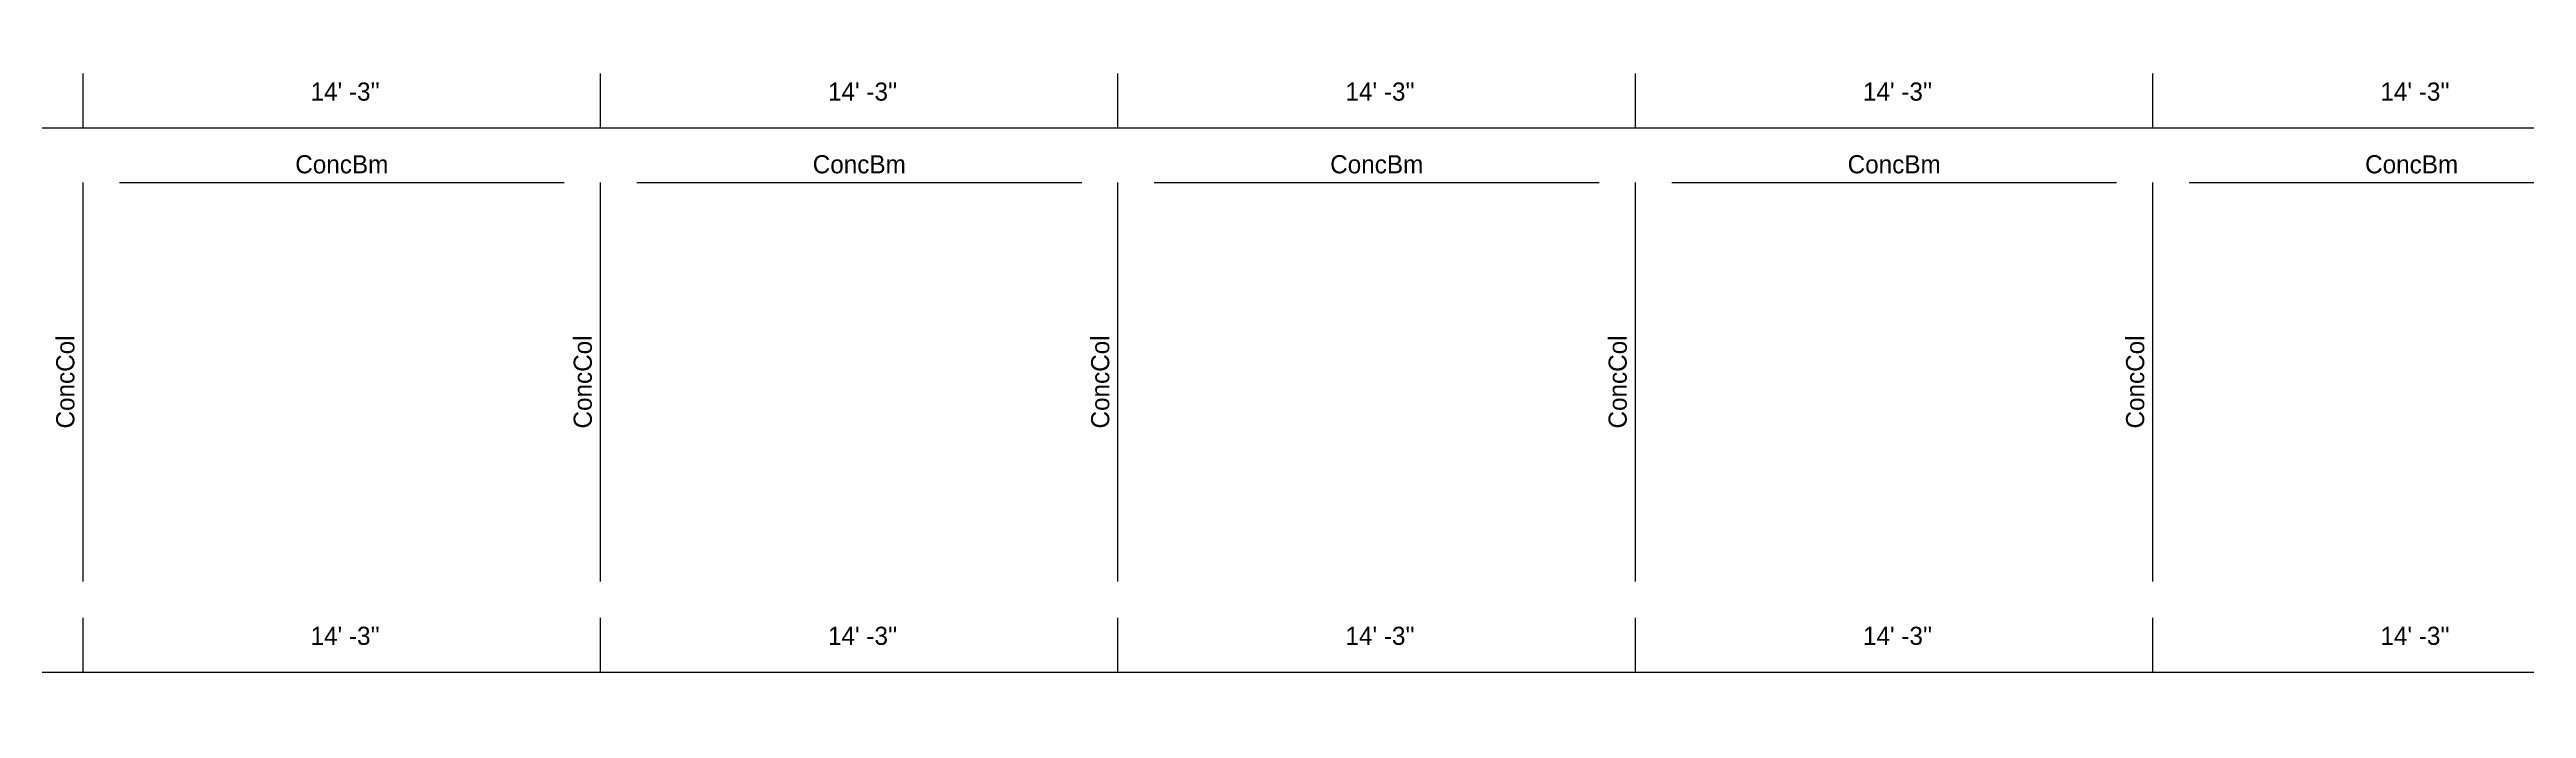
# Model space of a CAD drawing. Extents: x -38 to 2998, y -195 to 11529.
# Drawn here: x 905 to 1723, y 2706 to 2924 of the extents above; entities that cross this region are included whole.
import ezdxf
from ezdxf.enums import TextEntityAlignment as Align

# ---------------------------------------------------------------- set-up
doc = ezdxf.new("R2010")
doc.units = 0
doc.header["$MEASUREMENT"] = 0
doc.layers.get('0').update_dxf_attribs({"linetype": 'CONTINUOUS'})
for name, color, linetype in [('CENTERLINES', 7, 'CONTINUOUS'), ('DIMENSIONS', 4, 'CONTINUOUS'), ('TEXT', 5, 'CONTINUOUS')]:
    doc.layers.add(name, color=color, linetype=linetype)
doc.dimstyles.get("Standard").update_dxf_attribs({"dimtxt": 0.18, "dimasz": 0.18, "dimexe": 0.18, "dimexo": 0.0625, "dimgap": 0.09, "dimtad": 0, "dimtih": 1, "dimtoh": 1, "dimdec": 4, "dimzin": 0, "dimtxsty": 'STANDARD', "dimcen": 0.09, "dimazin": 3, "dimtfac": 1, "dimtdec": 4, "dimtofl": 0, "dimtmove": 0, "dimatfit": 3, "dimtolj": 1, "dimtzin": 0})

# ---------------------------------------------------------------- blocks, each defined once
blk = doc.blocks.new('*D7748')
at = {"color": 1, "linetype": 'BYBLOCK'}
for points in [[(749.73, 2902.77), (748.67, 2901.71), (741.25, 2894.29), (740.19, 2893.23)], [(920.73, 2902.77), (919.67, 2901.71), (912.25, 2894.29), (911.19, 2893.23)]]:
    blk.add_solid(points, dxfattribs=at)
at = {"layer": 'DIMENSIONS', "color": 9, "linetype": 'BYBLOCK'}
for p, q in [((744.96, 2898), (744.96, 2916)), ((915.96, 2898), (915.96, 2916))]:
    blk.add_line(p, q, dxfattribs=at)
at = {"layer": 'DIMENSIONS', "color": 0, "linetype": 'BYBLOCK'}
blk.add_line((744.96, 2898), (915.96, 2898), dxfattribs=at)
at = {"layer": 'DIMENSIONS', "color": 0, "linetype": 'BYBLOCK', "insert": (830.46, 2910), "char_height": 6, "attachment_point": 5}
blk.add_mtext("\\A1; 14' -3''", dxfattribs=at)
blk = doc.blocks.new('*D7749')
at = {"color": 1, "linetype": 'BYBLOCK'}
for points in [[(920.73, 2902.77), (919.67, 2901.71), (912.25, 2894.29), (911.19, 2893.23)], [(1091.73, 2902.77), (1090.67, 2901.71), (1083.25, 2894.29), (1082.19, 2893.23)]]:
    blk.add_solid(points, dxfattribs=at)
at = {"layer": 'DIMENSIONS', "color": 9, "linetype": 'BYBLOCK'}
for p, q in [((915.96, 2898), (915.96, 2916)), ((1086.96, 2898), (1086.96, 2916))]:
    blk.add_line(p, q, dxfattribs=at)
at = {"layer": 'DIMENSIONS', "color": 0, "linetype": 'BYBLOCK'}
blk.add_line((915.96, 2898), (1086.96, 2898), dxfattribs=at)
at = {"layer": 'DIMENSIONS', "color": 0, "linetype": 'BYBLOCK', "insert": (1001.46, 2910), "char_height": 6, "attachment_point": 5}
blk.add_mtext("\\A1; 14' -3''", dxfattribs=at)
blk = doc.blocks.new('*D7750')
at = {"color": 1, "linetype": 'BYBLOCK'}
for points in [[(1091.73, 2902.77), (1090.67, 2901.71), (1083.25, 2894.29), (1082.19, 2893.23)], [(1262.73, 2902.77), (1261.67, 2901.71), (1254.25, 2894.29), (1253.19, 2893.23)]]:
    blk.add_solid(points, dxfattribs=at)
at = {"layer": 'DIMENSIONS', "color": 9, "linetype": 'BYBLOCK'}
for p, q in [((1086.96, 2898), (1086.96, 2916)), ((1257.96, 2898), (1257.96, 2916))]:
    blk.add_line(p, q, dxfattribs=at)
at = {"layer": 'DIMENSIONS', "color": 0, "linetype": 'BYBLOCK'}
blk.add_line((1086.96, 2898), (1257.96, 2898), dxfattribs=at)
at = {"layer": 'DIMENSIONS', "color": 0, "linetype": 'BYBLOCK', "insert": (1172.46, 2910), "char_height": 6, "attachment_point": 5}
blk.add_mtext("\\A1; 14' -3''", dxfattribs=at)
blk = doc.blocks.new('*D7751')
at = {"color": 1, "linetype": 'BYBLOCK'}
for points in [[(1262.73, 2902.77), (1261.67, 2901.71), (1254.25, 2894.29), (1253.19, 2893.23)], [(1433.73, 2902.77), (1432.67, 2901.71), (1425.25, 2894.29), (1424.19, 2893.23)]]:
    blk.add_solid(points, dxfattribs=at)
at = {"layer": 'DIMENSIONS', "color": 9, "linetype": 'BYBLOCK'}
for p, q in [((1257.96, 2898), (1257.96, 2916)), ((1428.96, 2898), (1428.96, 2916))]:
    blk.add_line(p, q, dxfattribs=at)
at = {"layer": 'DIMENSIONS', "color": 0, "linetype": 'BYBLOCK'}
blk.add_line((1257.96, 2898), (1428.96, 2898), dxfattribs=at)
at = {"layer": 'DIMENSIONS', "color": 0, "linetype": 'BYBLOCK', "insert": (1343.46, 2910), "char_height": 6, "attachment_point": 5}
blk.add_mtext("\\A1; 14' -3''", dxfattribs=at)
blk = doc.blocks.new('*D7752')
at = {"color": 1, "linetype": 'BYBLOCK'}
for points in [[(1433.73, 2902.77), (1432.67, 2901.71), (1425.25, 2894.29), (1424.19, 2893.23)], [(1604.73, 2902.77), (1603.67, 2901.71), (1596.25, 2894.29), (1595.19, 2893.23)]]:
    blk.add_solid(points, dxfattribs=at)
at = {"layer": 'DIMENSIONS', "color": 9, "linetype": 'BYBLOCK'}
for p, q in [((1428.96, 2898), (1428.96, 2916)), ((1599.96, 2898), (1599.96, 2916))]:
    blk.add_line(p, q, dxfattribs=at)
at = {"layer": 'DIMENSIONS', "color": 0, "linetype": 'BYBLOCK'}
blk.add_line((1428.96, 2898), (1599.96, 2898), dxfattribs=at)
at = {"layer": 'DIMENSIONS', "color": 0, "linetype": 'BYBLOCK', "insert": (1514.46, 2910), "char_height": 6, "attachment_point": 5}
blk.add_mtext("\\A1; 14' -3''", dxfattribs=at)
blk = doc.blocks.new('*D7753')
at = {"color": 1, "linetype": 'BYBLOCK'}
for points in [[(1604.73, 2902.77), (1603.67, 2901.71), (1596.25, 2894.29), (1595.19, 2893.23)], [(1775.73, 2902.77), (1774.67, 2901.71), (1767.25, 2894.29), (1766.19, 2893.23)]]:
    blk.add_solid(points, dxfattribs=at)
at = {"layer": 'DIMENSIONS', "color": 9, "linetype": 'BYBLOCK'}
for p, q in [((1599.96, 2898), (1599.96, 2916)), ((1770.96, 2898), (1770.96, 2916))]:
    blk.add_line(p, q, dxfattribs=at)
at = {"layer": 'DIMENSIONS', "color": 0, "linetype": 'BYBLOCK'}
blk.add_line((1599.96, 2898), (1770.96, 2898), dxfattribs=at)
at = {"layer": 'DIMENSIONS', "color": 0, "linetype": 'BYBLOCK', "insert": (1685.46, 2910), "char_height": 6, "attachment_point": 5}
blk.add_mtext("\\A1; 14' -3''", dxfattribs=at)
blk = doc.blocks.new('*D8218')
at = {"color": 1, "linetype": 'BYBLOCK'}
for points in [[(749.73, 2722.77), (748.67, 2721.71), (741.25, 2714.29), (740.19, 2713.23)], [(920.73, 2722.77), (919.67, 2721.71), (912.25, 2714.29), (911.19, 2713.23)]]:
    blk.add_solid(points, dxfattribs=at)
at = {"layer": 'DIMENSIONS', "color": 9, "linetype": 'BYBLOCK'}
for p, q in [((744.96, 2718), (744.96, 2736)), ((915.96, 2718), (915.96, 2736))]:
    blk.add_line(p, q, dxfattribs=at)
at = {"layer": 'DIMENSIONS', "color": 0, "linetype": 'BYBLOCK'}
blk.add_line((744.96, 2718), (915.96, 2718), dxfattribs=at)
at = {"layer": 'DIMENSIONS', "color": 0, "linetype": 'BYBLOCK', "insert": (830.46, 2730), "char_height": 6, "attachment_point": 5}
blk.add_mtext("\\A1; 14' -3''", dxfattribs=at)
blk = doc.blocks.new('*D8219')
at = {"color": 1, "linetype": 'BYBLOCK'}
for points in [[(920.73, 2722.77), (919.67, 2721.71), (912.25, 2714.29), (911.19, 2713.23)], [(1091.73, 2722.77), (1090.67, 2721.71), (1083.25, 2714.29), (1082.19, 2713.23)]]:
    blk.add_solid(points, dxfattribs=at)
at = {"layer": 'DIMENSIONS', "color": 9, "linetype": 'BYBLOCK'}
for p, q in [((915.96, 2718), (915.96, 2736)), ((1086.96, 2718), (1086.96, 2736))]:
    blk.add_line(p, q, dxfattribs=at)
at = {"layer": 'DIMENSIONS', "color": 0, "linetype": 'BYBLOCK'}
blk.add_line((915.96, 2718), (1086.96, 2718), dxfattribs=at)
at = {"layer": 'DIMENSIONS', "color": 0, "linetype": 'BYBLOCK', "insert": (1001.46, 2730), "char_height": 6, "attachment_point": 5}
blk.add_mtext("\\A1; 14' -3''", dxfattribs=at)
blk = doc.blocks.new('*D8220')
at = {"color": 1, "linetype": 'BYBLOCK'}
for points in [[(1091.73, 2722.77), (1090.67, 2721.71), (1083.25, 2714.29), (1082.19, 2713.23)], [(1262.73, 2722.77), (1261.67, 2721.71), (1254.25, 2714.29), (1253.19, 2713.23)]]:
    blk.add_solid(points, dxfattribs=at)
at = {"layer": 'DIMENSIONS', "color": 9, "linetype": 'BYBLOCK'}
for p, q in [((1086.96, 2718), (1086.96, 2736)), ((1257.96, 2718), (1257.96, 2736))]:
    blk.add_line(p, q, dxfattribs=at)
at = {"layer": 'DIMENSIONS', "color": 0, "linetype": 'BYBLOCK'}
blk.add_line((1086.96, 2718), (1257.96, 2718), dxfattribs=at)
at = {"layer": 'DIMENSIONS', "color": 0, "linetype": 'BYBLOCK', "insert": (1172.46, 2730), "char_height": 6, "attachment_point": 5}
blk.add_mtext("\\A1; 14' -3''", dxfattribs=at)
blk = doc.blocks.new('*D8221')
at = {"color": 1, "linetype": 'BYBLOCK'}
for points in [[(1262.73, 2722.77), (1261.67, 2721.71), (1254.25, 2714.29), (1253.19, 2713.23)], [(1433.73, 2722.77), (1432.67, 2721.71), (1425.25, 2714.29), (1424.19, 2713.23)]]:
    blk.add_solid(points, dxfattribs=at)
at = {"layer": 'DIMENSIONS', "color": 9, "linetype": 'BYBLOCK'}
for p, q in [((1257.96, 2718), (1257.96, 2736)), ((1428.96, 2718), (1428.96, 2736))]:
    blk.add_line(p, q, dxfattribs=at)
at = {"layer": 'DIMENSIONS', "color": 0, "linetype": 'BYBLOCK'}
blk.add_line((1257.96, 2718), (1428.96, 2718), dxfattribs=at)
at = {"layer": 'DIMENSIONS', "color": 0, "linetype": 'BYBLOCK', "insert": (1343.46, 2730), "char_height": 6, "attachment_point": 5}
blk.add_mtext("\\A1; 14' -3''", dxfattribs=at)
blk = doc.blocks.new('*D8222')
at = {"color": 1, "linetype": 'BYBLOCK'}
for points in [[(1433.73, 2722.77), (1432.67, 2721.71), (1425.25, 2714.29), (1424.19, 2713.23)], [(1604.73, 2722.77), (1603.67, 2721.71), (1596.25, 2714.29), (1595.19, 2713.23)]]:
    blk.add_solid(points, dxfattribs=at)
at = {"layer": 'DIMENSIONS', "color": 9, "linetype": 'BYBLOCK'}
for p, q in [((1428.96, 2718), (1428.96, 2736)), ((1599.96, 2718), (1599.96, 2736))]:
    blk.add_line(p, q, dxfattribs=at)
at = {"layer": 'DIMENSIONS', "color": 0, "linetype": 'BYBLOCK'}
blk.add_line((1428.96, 2718), (1599.96, 2718), dxfattribs=at)
at = {"layer": 'DIMENSIONS', "color": 0, "linetype": 'BYBLOCK', "insert": (1514.46, 2730), "char_height": 6, "attachment_point": 5}
blk.add_mtext("\\A1; 14' -3''", dxfattribs=at)
blk = doc.blocks.new('*D8223')
at = {"color": 1, "linetype": 'BYBLOCK'}
for points in [[(1604.73, 2722.77), (1603.67, 2721.71), (1596.25, 2714.29), (1595.19, 2713.23)], [(1775.73, 2722.77), (1774.67, 2721.71), (1767.25, 2714.29), (1766.19, 2713.23)]]:
    blk.add_solid(points, dxfattribs=at)
at = {"layer": 'DIMENSIONS', "color": 9, "linetype": 'BYBLOCK'}
for p, q in [((1599.96, 2718), (1599.96, 2736)), ((1770.96, 2718), (1770.96, 2736))]:
    blk.add_line(p, q, dxfattribs=at)
at = {"layer": 'DIMENSIONS', "color": 0, "linetype": 'BYBLOCK'}
blk.add_line((1599.96, 2718), (1770.96, 2718), dxfattribs=at)
at = {"layer": 'DIMENSIONS', "color": 0, "linetype": 'BYBLOCK', "insert": (1685.46, 2730), "char_height": 6, "attachment_point": 5}
blk.add_mtext("\\A1; 14' -3''", dxfattribs=at)
blk = doc.blocks.new('*D8239')
at = {"color": 1, "linetype": 'BYBLOCK'}
for points in [[(749.73, 2902.77), (748.67, 2901.71), (741.25, 2894.29), (740.19, 2893.23)], [(920.73, 2902.77), (919.67, 2901.71), (912.25, 2894.29), (911.19, 2893.23)]]:
    blk.add_solid(points, dxfattribs=at)
at = {"layer": 'DIMENSIONS', "color": 9, "linetype": 'BYBLOCK'}
for p, q in [((744.96, 2898), (744.96, 2916)), ((915.96, 2898), (915.96, 2916))]:
    blk.add_line(p, q, dxfattribs=at)
at = {"layer": 'DIMENSIONS', "color": 0, "linetype": 'BYBLOCK'}
blk.add_line((744.96, 2898), (915.96, 2898), dxfattribs=at)
at = {"layer": 'DIMENSIONS', "color": 0, "linetype": 'BYBLOCK', "insert": (830.46, 2910), "char_height": 6, "attachment_point": 5}
blk.add_mtext("\\A1; 14' -3''", dxfattribs=at)
blk = doc.blocks.new('*D8240')
at = {"color": 1, "linetype": 'BYBLOCK'}
for points in [[(920.73, 2902.77), (919.67, 2901.71), (912.25, 2894.29), (911.19, 2893.23)], [(1091.73, 2902.77), (1090.67, 2901.71), (1083.25, 2894.29), (1082.19, 2893.23)]]:
    blk.add_solid(points, dxfattribs=at)
at = {"layer": 'DIMENSIONS', "color": 9, "linetype": 'BYBLOCK'}
for p, q in [((915.96, 2898), (915.96, 2916)), ((1086.96, 2898), (1086.96, 2916))]:
    blk.add_line(p, q, dxfattribs=at)
at = {"layer": 'DIMENSIONS', "color": 0, "linetype": 'BYBLOCK'}
blk.add_line((915.96, 2898), (1086.96, 2898), dxfattribs=at)
at = {"layer": 'DIMENSIONS', "color": 0, "linetype": 'BYBLOCK', "insert": (1001.46, 2910), "char_height": 6, "attachment_point": 5}
blk.add_mtext("\\A1; 14' -3''", dxfattribs=at)
blk = doc.blocks.new('*D8241')
at = {"color": 1, "linetype": 'BYBLOCK'}
for points in [[(1091.73, 2902.77), (1090.67, 2901.71), (1083.25, 2894.29), (1082.19, 2893.23)], [(1262.73, 2902.77), (1261.67, 2901.71), (1254.25, 2894.29), (1253.19, 2893.23)]]:
    blk.add_solid(points, dxfattribs=at)
at = {"layer": 'DIMENSIONS', "color": 9, "linetype": 'BYBLOCK'}
for p, q in [((1086.96, 2898), (1086.96, 2916)), ((1257.96, 2898), (1257.96, 2916))]:
    blk.add_line(p, q, dxfattribs=at)
at = {"layer": 'DIMENSIONS', "color": 0, "linetype": 'BYBLOCK'}
blk.add_line((1086.96, 2898), (1257.96, 2898), dxfattribs=at)
at = {"layer": 'DIMENSIONS', "color": 0, "linetype": 'BYBLOCK', "insert": (1172.46, 2910), "char_height": 6, "attachment_point": 5}
blk.add_mtext("\\A1; 14' -3''", dxfattribs=at)
blk = doc.blocks.new('*D8242')
at = {"color": 1, "linetype": 'BYBLOCK'}
for points in [[(1262.73, 2902.77), (1261.67, 2901.71), (1254.25, 2894.29), (1253.19, 2893.23)], [(1433.73, 2902.77), (1432.67, 2901.71), (1425.25, 2894.29), (1424.19, 2893.23)]]:
    blk.add_solid(points, dxfattribs=at)
at = {"layer": 'DIMENSIONS', "color": 9, "linetype": 'BYBLOCK'}
for p, q in [((1257.96, 2898), (1257.96, 2916)), ((1428.96, 2898), (1428.96, 2916))]:
    blk.add_line(p, q, dxfattribs=at)
at = {"layer": 'DIMENSIONS', "color": 0, "linetype": 'BYBLOCK'}
blk.add_line((1257.96, 2898), (1428.96, 2898), dxfattribs=at)
at = {"layer": 'DIMENSIONS', "color": 0, "linetype": 'BYBLOCK', "insert": (1343.46, 2910), "char_height": 6, "attachment_point": 5}
blk.add_mtext("\\A1; 14' -3''", dxfattribs=at)
blk = doc.blocks.new('*D8243')
at = {"color": 1, "linetype": 'BYBLOCK'}
for points in [[(1433.73, 2902.77), (1432.67, 2901.71), (1425.25, 2894.29), (1424.19, 2893.23)], [(1604.73, 2902.77), (1603.67, 2901.71), (1596.25, 2894.29), (1595.19, 2893.23)]]:
    blk.add_solid(points, dxfattribs=at)
at = {"layer": 'DIMENSIONS', "color": 9, "linetype": 'BYBLOCK'}
for p, q in [((1428.96, 2898), (1428.96, 2916)), ((1599.96, 2898), (1599.96, 2916))]:
    blk.add_line(p, q, dxfattribs=at)
at = {"layer": 'DIMENSIONS', "color": 0, "linetype": 'BYBLOCK'}
blk.add_line((1428.96, 2898), (1599.96, 2898), dxfattribs=at)
at = {"layer": 'DIMENSIONS', "color": 0, "linetype": 'BYBLOCK', "insert": (1514.46, 2910), "char_height": 6, "attachment_point": 5}
blk.add_mtext("\\A1; 14' -3''", dxfattribs=at)
blk = doc.blocks.new('*D8244')
at = {"color": 1, "linetype": 'BYBLOCK'}
for points in [[(1604.73, 2902.77), (1603.67, 2901.71), (1596.25, 2894.29), (1595.19, 2893.23)], [(1775.73, 2902.77), (1774.67, 2901.71), (1767.25, 2894.29), (1766.19, 2893.23)]]:
    blk.add_solid(points, dxfattribs=at)
at = {"layer": 'DIMENSIONS', "color": 9, "linetype": 'BYBLOCK'}
for p, q in [((1599.96, 2898), (1599.96, 2916)), ((1770.96, 2898), (1770.96, 2916))]:
    blk.add_line(p, q, dxfattribs=at)
at = {"layer": 'DIMENSIONS', "color": 0, "linetype": 'BYBLOCK'}
blk.add_line((1599.96, 2898), (1770.96, 2898), dxfattribs=at)
at = {"layer": 'DIMENSIONS', "color": 0, "linetype": 'BYBLOCK', "insert": (1685.46, 2910), "char_height": 6, "attachment_point": 5}
blk.add_mtext("\\A1; 14' -3''", dxfattribs=at)
blk = doc.blocks.new('*D8688')
at = {"color": 1, "linetype": 'BYBLOCK'}
for points in [[(749.73, 2722.77), (748.67, 2721.71), (741.25, 2714.29), (740.19, 2713.23)], [(920.73, 2722.77), (919.67, 2721.71), (912.25, 2714.29), (911.19, 2713.23)]]:
    blk.add_solid(points, dxfattribs=at)
at = {"layer": 'DIMENSIONS', "color": 9, "linetype": 'BYBLOCK'}
for p, q in [((744.96, 2718), (744.96, 2736)), ((915.96, 2718), (915.96, 2736))]:
    blk.add_line(p, q, dxfattribs=at)
at = {"layer": 'DIMENSIONS', "color": 0, "linetype": 'BYBLOCK'}
blk.add_line((744.96, 2718), (915.96, 2718), dxfattribs=at)
at = {"layer": 'DIMENSIONS', "color": 0, "linetype": 'BYBLOCK', "insert": (830.46, 2730), "char_height": 6, "attachment_point": 5}
blk.add_mtext("\\A1; 14' -3''", dxfattribs=at)
blk = doc.blocks.new('*D8689')
at = {"color": 1, "linetype": 'BYBLOCK'}
for points in [[(920.73, 2722.77), (919.67, 2721.71), (912.25, 2714.29), (911.19, 2713.23)], [(1091.73, 2722.77), (1090.67, 2721.71), (1083.25, 2714.29), (1082.19, 2713.23)]]:
    blk.add_solid(points, dxfattribs=at)
at = {"layer": 'DIMENSIONS', "color": 9, "linetype": 'BYBLOCK'}
for p, q in [((915.96, 2718), (915.96, 2736)), ((1086.96, 2718), (1086.96, 2736))]:
    blk.add_line(p, q, dxfattribs=at)
at = {"layer": 'DIMENSIONS', "color": 0, "linetype": 'BYBLOCK'}
blk.add_line((915.96, 2718), (1086.96, 2718), dxfattribs=at)
at = {"layer": 'DIMENSIONS', "color": 0, "linetype": 'BYBLOCK', "insert": (1001.46, 2730), "char_height": 6, "attachment_point": 5}
blk.add_mtext("\\A1; 14' -3''", dxfattribs=at)
blk = doc.blocks.new('*D8690')
at = {"color": 1, "linetype": 'BYBLOCK'}
for points in [[(1091.73, 2722.77), (1090.67, 2721.71), (1083.25, 2714.29), (1082.19, 2713.23)], [(1262.73, 2722.77), (1261.67, 2721.71), (1254.25, 2714.29), (1253.19, 2713.23)]]:
    blk.add_solid(points, dxfattribs=at)
at = {"layer": 'DIMENSIONS', "color": 9, "linetype": 'BYBLOCK'}
for p, q in [((1086.96, 2718), (1086.96, 2736)), ((1257.96, 2718), (1257.96, 2736))]:
    blk.add_line(p, q, dxfattribs=at)
at = {"layer": 'DIMENSIONS', "color": 0, "linetype": 'BYBLOCK'}
blk.add_line((1086.96, 2718), (1257.96, 2718), dxfattribs=at)
at = {"layer": 'DIMENSIONS', "color": 0, "linetype": 'BYBLOCK', "insert": (1172.46, 2730), "char_height": 6, "attachment_point": 5}
blk.add_mtext("\\A1; 14' -3''", dxfattribs=at)
blk = doc.blocks.new('*D8691')
at = {"color": 1, "linetype": 'BYBLOCK'}
for points in [[(1262.73, 2722.77), (1261.67, 2721.71), (1254.25, 2714.29), (1253.19, 2713.23)], [(1433.73, 2722.77), (1432.67, 2721.71), (1425.25, 2714.29), (1424.19, 2713.23)]]:
    blk.add_solid(points, dxfattribs=at)
at = {"layer": 'DIMENSIONS', "color": 9, "linetype": 'BYBLOCK'}
for p, q in [((1257.96, 2718), (1257.96, 2736)), ((1428.96, 2718), (1428.96, 2736))]:
    blk.add_line(p, q, dxfattribs=at)
at = {"layer": 'DIMENSIONS', "color": 0, "linetype": 'BYBLOCK'}
blk.add_line((1257.96, 2718), (1428.96, 2718), dxfattribs=at)
at = {"layer": 'DIMENSIONS', "color": 0, "linetype": 'BYBLOCK', "insert": (1343.46, 2730), "char_height": 6, "attachment_point": 5}
blk.add_mtext("\\A1; 14' -3''", dxfattribs=at)
blk = doc.blocks.new('*D8692')
at = {"color": 1, "linetype": 'BYBLOCK'}
for points in [[(1433.73, 2722.77), (1432.67, 2721.71), (1425.25, 2714.29), (1424.19, 2713.23)], [(1604.73, 2722.77), (1603.67, 2721.71), (1596.25, 2714.29), (1595.19, 2713.23)]]:
    blk.add_solid(points, dxfattribs=at)
at = {"layer": 'DIMENSIONS', "color": 9, "linetype": 'BYBLOCK'}
for p, q in [((1428.96, 2718), (1428.96, 2736)), ((1599.96, 2718), (1599.96, 2736))]:
    blk.add_line(p, q, dxfattribs=at)
at = {"layer": 'DIMENSIONS', "color": 0, "linetype": 'BYBLOCK'}
blk.add_line((1428.96, 2718), (1599.96, 2718), dxfattribs=at)
at = {"layer": 'DIMENSIONS', "color": 0, "linetype": 'BYBLOCK', "insert": (1514.46, 2730), "char_height": 6, "attachment_point": 5}
blk.add_mtext("\\A1; 14' -3''", dxfattribs=at)
blk = doc.blocks.new('*D8693')
at = {"color": 1, "linetype": 'BYBLOCK'}
for points in [[(1604.73, 2722.77), (1603.67, 2721.71), (1596.25, 2714.29), (1595.19, 2713.23)], [(1775.73, 2722.77), (1774.67, 2721.71), (1767.25, 2714.29), (1766.19, 2713.23)]]:
    blk.add_solid(points, dxfattribs=at)
at = {"layer": 'DIMENSIONS', "color": 9, "linetype": 'BYBLOCK'}
for p, q in [((1599.96, 2718), (1599.96, 2736)), ((1770.96, 2718), (1770.96, 2736))]:
    blk.add_line(p, q, dxfattribs=at)
at = {"layer": 'DIMENSIONS', "color": 0, "linetype": 'BYBLOCK'}
blk.add_line((1599.96, 2718), (1770.96, 2718), dxfattribs=at)
at = {"layer": 'DIMENSIONS', "color": 0, "linetype": 'BYBLOCK', "insert": (1685.46, 2730), "char_height": 6, "attachment_point": 5}
blk.add_mtext("\\A1; 14' -3''", dxfattribs=at)
blk = doc.blocks.new('*D8709')
at = {"color": 1, "linetype": 'BYBLOCK'}
for points in [[(749.73, 2902.77), (748.67, 2901.71), (741.25, 2894.29), (740.19, 2893.23)], [(920.73, 2902.77), (919.67, 2901.71), (912.25, 2894.29), (911.19, 2893.23)]]:
    blk.add_solid(points, dxfattribs=at)
at = {"layer": 'DIMENSIONS', "color": 9, "linetype": 'BYBLOCK'}
for p, q in [((744.96, 2898), (744.96, 2916)), ((915.96, 2898), (915.96, 2916))]:
    blk.add_line(p, q, dxfattribs=at)
at = {"layer": 'DIMENSIONS', "color": 0, "linetype": 'BYBLOCK'}
blk.add_line((744.96, 2898), (915.96, 2898), dxfattribs=at)
at = {"layer": 'DIMENSIONS', "color": 0, "linetype": 'BYBLOCK', "insert": (830.46, 2910), "char_height": 6, "attachment_point": 5}
blk.add_mtext("\\A1; 14' -3''", dxfattribs=at)
blk = doc.blocks.new('*D8710')
at = {"color": 1, "linetype": 'BYBLOCK'}
for points in [[(920.73, 2902.77), (919.67, 2901.71), (912.25, 2894.29), (911.19, 2893.23)], [(1091.73, 2902.77), (1090.67, 2901.71), (1083.25, 2894.29), (1082.19, 2893.23)]]:
    blk.add_solid(points, dxfattribs=at)
at = {"layer": 'DIMENSIONS', "color": 9, "linetype": 'BYBLOCK'}
for p, q in [((915.96, 2898), (915.96, 2916)), ((1086.96, 2898), (1086.96, 2916))]:
    blk.add_line(p, q, dxfattribs=at)
at = {"layer": 'DIMENSIONS', "color": 0, "linetype": 'BYBLOCK'}
blk.add_line((915.96, 2898), (1086.96, 2898), dxfattribs=at)
at = {"layer": 'DIMENSIONS', "color": 0, "linetype": 'BYBLOCK', "insert": (1001.46, 2910), "char_height": 6, "attachment_point": 5}
blk.add_mtext("\\A1; 14' -3''", dxfattribs=at)
blk = doc.blocks.new('*D8711')
at = {"color": 1, "linetype": 'BYBLOCK'}
for points in [[(1091.73, 2902.77), (1090.67, 2901.71), (1083.25, 2894.29), (1082.19, 2893.23)], [(1262.73, 2902.77), (1261.67, 2901.71), (1254.25, 2894.29), (1253.19, 2893.23)]]:
    blk.add_solid(points, dxfattribs=at)
at = {"layer": 'DIMENSIONS', "color": 9, "linetype": 'BYBLOCK'}
for p, q in [((1086.96, 2898), (1086.96, 2916)), ((1257.96, 2898), (1257.96, 2916))]:
    blk.add_line(p, q, dxfattribs=at)
at = {"layer": 'DIMENSIONS', "color": 0, "linetype": 'BYBLOCK'}
blk.add_line((1086.96, 2898), (1257.96, 2898), dxfattribs=at)
at = {"layer": 'DIMENSIONS', "color": 0, "linetype": 'BYBLOCK', "insert": (1172.46, 2910), "char_height": 6, "attachment_point": 5}
blk.add_mtext("\\A1; 14' -3''", dxfattribs=at)
blk = doc.blocks.new('*D8712')
at = {"color": 1, "linetype": 'BYBLOCK'}
for points in [[(1262.73, 2902.77), (1261.67, 2901.71), (1254.25, 2894.29), (1253.19, 2893.23)], [(1433.73, 2902.77), (1432.67, 2901.71), (1425.25, 2894.29), (1424.19, 2893.23)]]:
    blk.add_solid(points, dxfattribs=at)
at = {"layer": 'DIMENSIONS', "color": 9, "linetype": 'BYBLOCK'}
for p, q in [((1257.96, 2898), (1257.96, 2916)), ((1428.96, 2898), (1428.96, 2916))]:
    blk.add_line(p, q, dxfattribs=at)
at = {"layer": 'DIMENSIONS', "color": 0, "linetype": 'BYBLOCK'}
blk.add_line((1257.96, 2898), (1428.96, 2898), dxfattribs=at)
at = {"layer": 'DIMENSIONS', "color": 0, "linetype": 'BYBLOCK', "insert": (1343.46, 2910), "char_height": 6, "attachment_point": 5}
blk.add_mtext("\\A1; 14' -3''", dxfattribs=at)
blk = doc.blocks.new('*D8713')
at = {"color": 1, "linetype": 'BYBLOCK'}
for points in [[(1433.73, 2902.77), (1432.67, 2901.71), (1425.25, 2894.29), (1424.19, 2893.23)], [(1604.73, 2902.77), (1603.67, 2901.71), (1596.25, 2894.29), (1595.19, 2893.23)]]:
    blk.add_solid(points, dxfattribs=at)
at = {"layer": 'DIMENSIONS', "color": 9, "linetype": 'BYBLOCK'}
for p, q in [((1428.96, 2898), (1428.96, 2916)), ((1599.96, 2898), (1599.96, 2916))]:
    blk.add_line(p, q, dxfattribs=at)
at = {"layer": 'DIMENSIONS', "color": 0, "linetype": 'BYBLOCK'}
blk.add_line((1428.96, 2898), (1599.96, 2898), dxfattribs=at)
at = {"layer": 'DIMENSIONS', "color": 0, "linetype": 'BYBLOCK', "insert": (1514.46, 2910), "char_height": 6, "attachment_point": 5}
blk.add_mtext("\\A1; 14' -3''", dxfattribs=at)
blk = doc.blocks.new('*D8714')
at = {"color": 1, "linetype": 'BYBLOCK'}
for points in [[(1604.73, 2902.77), (1603.67, 2901.71), (1596.25, 2894.29), (1595.19, 2893.23)], [(1775.73, 2902.77), (1774.67, 2901.71), (1767.25, 2894.29), (1766.19, 2893.23)]]:
    blk.add_solid(points, dxfattribs=at)
at = {"layer": 'DIMENSIONS', "color": 9, "linetype": 'BYBLOCK'}
for p, q in [((1599.96, 2898), (1599.96, 2916)), ((1770.96, 2898), (1770.96, 2916))]:
    blk.add_line(p, q, dxfattribs=at)
at = {"layer": 'DIMENSIONS', "color": 0, "linetype": 'BYBLOCK'}
blk.add_line((1599.96, 2898), (1770.96, 2898), dxfattribs=at)
at = {"layer": 'DIMENSIONS', "color": 0, "linetype": 'BYBLOCK', "insert": (1685.46, 2910), "char_height": 6, "attachment_point": 5}
blk.add_mtext("\\A1; 14' -3''", dxfattribs=at)
blk = doc.blocks.new('*D9158')
at = {"color": 1, "linetype": 'BYBLOCK'}
for points in [[(749.73, 2722.77), (748.67, 2721.71), (741.25, 2714.29), (740.19, 2713.23)], [(920.73, 2722.77), (919.67, 2721.71), (912.25, 2714.29), (911.19, 2713.23)]]:
    blk.add_solid(points, dxfattribs=at)
at = {"layer": 'DIMENSIONS', "color": 9, "linetype": 'BYBLOCK'}
for p, q in [((744.96, 2718), (744.96, 2736)), ((915.96, 2718), (915.96, 2736))]:
    blk.add_line(p, q, dxfattribs=at)
at = {"layer": 'DIMENSIONS', "color": 0, "linetype": 'BYBLOCK'}
blk.add_line((744.96, 2718), (915.96, 2718), dxfattribs=at)
at = {"layer": 'DIMENSIONS', "color": 0, "linetype": 'BYBLOCK', "insert": (830.46, 2730), "char_height": 6, "attachment_point": 5}
blk.add_mtext("\\A1; 14' -3''", dxfattribs=at)
blk = doc.blocks.new('*D9159')
at = {"color": 1, "linetype": 'BYBLOCK'}
for points in [[(920.73, 2722.77), (919.67, 2721.71), (912.25, 2714.29), (911.19, 2713.23)], [(1091.73, 2722.77), (1090.67, 2721.71), (1083.25, 2714.29), (1082.19, 2713.23)]]:
    blk.add_solid(points, dxfattribs=at)
at = {"layer": 'DIMENSIONS', "color": 9, "linetype": 'BYBLOCK'}
for p, q in [((915.96, 2718), (915.96, 2736)), ((1086.96, 2718), (1086.96, 2736))]:
    blk.add_line(p, q, dxfattribs=at)
at = {"layer": 'DIMENSIONS', "color": 0, "linetype": 'BYBLOCK'}
blk.add_line((915.96, 2718), (1086.96, 2718), dxfattribs=at)
at = {"layer": 'DIMENSIONS', "color": 0, "linetype": 'BYBLOCK', "insert": (1001.46, 2730), "char_height": 6, "attachment_point": 5}
blk.add_mtext("\\A1; 14' -3''", dxfattribs=at)
blk = doc.blocks.new('*D9160')
at = {"color": 1, "linetype": 'BYBLOCK'}
for points in [[(1091.73, 2722.77), (1090.67, 2721.71), (1083.25, 2714.29), (1082.19, 2713.23)], [(1262.73, 2722.77), (1261.67, 2721.71), (1254.25, 2714.29), (1253.19, 2713.23)]]:
    blk.add_solid(points, dxfattribs=at)
at = {"layer": 'DIMENSIONS', "color": 9, "linetype": 'BYBLOCK'}
for p, q in [((1086.96, 2718), (1086.96, 2736)), ((1257.96, 2718), (1257.96, 2736))]:
    blk.add_line(p, q, dxfattribs=at)
at = {"layer": 'DIMENSIONS', "color": 0, "linetype": 'BYBLOCK'}
blk.add_line((1086.96, 2718), (1257.96, 2718), dxfattribs=at)
at = {"layer": 'DIMENSIONS', "color": 0, "linetype": 'BYBLOCK', "insert": (1172.46, 2730), "char_height": 6, "attachment_point": 5}
blk.add_mtext("\\A1; 14' -3''", dxfattribs=at)
blk = doc.blocks.new('*D9161')
at = {"color": 1, "linetype": 'BYBLOCK'}
for points in [[(1262.73, 2722.77), (1261.67, 2721.71), (1254.25, 2714.29), (1253.19, 2713.23)], [(1433.73, 2722.77), (1432.67, 2721.71), (1425.25, 2714.29), (1424.19, 2713.23)]]:
    blk.add_solid(points, dxfattribs=at)
at = {"layer": 'DIMENSIONS', "color": 9, "linetype": 'BYBLOCK'}
for p, q in [((1257.96, 2718), (1257.96, 2736)), ((1428.96, 2718), (1428.96, 2736))]:
    blk.add_line(p, q, dxfattribs=at)
at = {"layer": 'DIMENSIONS', "color": 0, "linetype": 'BYBLOCK'}
blk.add_line((1257.96, 2718), (1428.96, 2718), dxfattribs=at)
at = {"layer": 'DIMENSIONS', "color": 0, "linetype": 'BYBLOCK', "insert": (1343.46, 2730), "char_height": 6, "attachment_point": 5}
blk.add_mtext("\\A1; 14' -3''", dxfattribs=at)
blk = doc.blocks.new('*D9162')
at = {"color": 1, "linetype": 'BYBLOCK'}
for points in [[(1433.73, 2722.77), (1432.67, 2721.71), (1425.25, 2714.29), (1424.19, 2713.23)], [(1604.73, 2722.77), (1603.67, 2721.71), (1596.25, 2714.29), (1595.19, 2713.23)]]:
    blk.add_solid(points, dxfattribs=at)
at = {"layer": 'DIMENSIONS', "color": 9, "linetype": 'BYBLOCK'}
for p, q in [((1428.96, 2718), (1428.96, 2736)), ((1599.96, 2718), (1599.96, 2736))]:
    blk.add_line(p, q, dxfattribs=at)
at = {"layer": 'DIMENSIONS', "color": 0, "linetype": 'BYBLOCK'}
blk.add_line((1428.96, 2718), (1599.96, 2718), dxfattribs=at)
at = {"layer": 'DIMENSIONS', "color": 0, "linetype": 'BYBLOCK', "insert": (1514.46, 2730), "char_height": 6, "attachment_point": 5}
blk.add_mtext("\\A1; 14' -3''", dxfattribs=at)
blk = doc.blocks.new('*D9163')
at = {"color": 1, "linetype": 'BYBLOCK'}
for points in [[(1604.73, 2722.77), (1603.67, 2721.71), (1596.25, 2714.29), (1595.19, 2713.23)], [(1775.73, 2722.77), (1774.67, 2721.71), (1767.25, 2714.29), (1766.19, 2713.23)]]:
    blk.add_solid(points, dxfattribs=at)
at = {"layer": 'DIMENSIONS', "color": 9, "linetype": 'BYBLOCK'}
for p, q in [((1599.96, 2718), (1599.96, 2736)), ((1770.96, 2718), (1770.96, 2736))]:
    blk.add_line(p, q, dxfattribs=at)
at = {"layer": 'DIMENSIONS', "color": 0, "linetype": 'BYBLOCK'}
blk.add_line((1599.96, 2718), (1770.96, 2718), dxfattribs=at)
at = {"layer": 'DIMENSIONS', "color": 0, "linetype": 'BYBLOCK', "insert": (1685.46, 2730), "char_height": 6, "attachment_point": 5}
blk.add_mtext("\\A1; 14' -3''", dxfattribs=at)
blk = doc.blocks.new('*D9179')
at = {"color": 1, "linetype": 'BYBLOCK'}
for points in [[(749.73, 2902.77), (748.67, 2901.71), (741.25, 2894.29), (740.19, 2893.23)], [(920.73, 2902.77), (919.67, 2901.71), (912.25, 2894.29), (911.19, 2893.23)]]:
    blk.add_solid(points, dxfattribs=at)
at = {"layer": 'DIMENSIONS', "color": 9, "linetype": 'BYBLOCK'}
for p, q in [((744.96, 2898), (744.96, 2916)), ((915.96, 2898), (915.96, 2916))]:
    blk.add_line(p, q, dxfattribs=at)
at = {"layer": 'DIMENSIONS', "color": 0, "linetype": 'BYBLOCK'}
blk.add_line((744.96, 2898), (915.96, 2898), dxfattribs=at)
at = {"layer": 'DIMENSIONS', "color": 0, "linetype": 'BYBLOCK', "insert": (830.46, 2910), "char_height": 6, "attachment_point": 5}
blk.add_mtext("\\A1; 14' -3''", dxfattribs=at)
blk = doc.blocks.new('*D9180')
at = {"color": 1, "linetype": 'BYBLOCK'}
for points in [[(920.73, 2902.77), (919.67, 2901.71), (912.25, 2894.29), (911.19, 2893.23)], [(1091.73, 2902.77), (1090.67, 2901.71), (1083.25, 2894.29), (1082.19, 2893.23)]]:
    blk.add_solid(points, dxfattribs=at)
at = {"layer": 'DIMENSIONS', "color": 9, "linetype": 'BYBLOCK'}
for p, q in [((915.96, 2898), (915.96, 2916)), ((1086.96, 2898), (1086.96, 2916))]:
    blk.add_line(p, q, dxfattribs=at)
at = {"layer": 'DIMENSIONS', "color": 0, "linetype": 'BYBLOCK'}
blk.add_line((915.96, 2898), (1086.96, 2898), dxfattribs=at)
at = {"layer": 'DIMENSIONS', "color": 0, "linetype": 'BYBLOCK', "insert": (1001.46, 2910), "char_height": 6, "attachment_point": 5}
blk.add_mtext("\\A1; 14' -3''", dxfattribs=at)
blk = doc.blocks.new('*D9181')
at = {"color": 1, "linetype": 'BYBLOCK'}
for points in [[(1091.73, 2902.77), (1090.67, 2901.71), (1083.25, 2894.29), (1082.19, 2893.23)], [(1262.73, 2902.77), (1261.67, 2901.71), (1254.25, 2894.29), (1253.19, 2893.23)]]:
    blk.add_solid(points, dxfattribs=at)
at = {"layer": 'DIMENSIONS', "color": 9, "linetype": 'BYBLOCK'}
for p, q in [((1086.96, 2898), (1086.96, 2916)), ((1257.96, 2898), (1257.96, 2916))]:
    blk.add_line(p, q, dxfattribs=at)
at = {"layer": 'DIMENSIONS', "color": 0, "linetype": 'BYBLOCK'}
blk.add_line((1086.96, 2898), (1257.96, 2898), dxfattribs=at)
at = {"layer": 'DIMENSIONS', "color": 0, "linetype": 'BYBLOCK', "insert": (1172.46, 2910), "char_height": 6, "attachment_point": 5}
blk.add_mtext("\\A1; 14' -3''", dxfattribs=at)
blk = doc.blocks.new('*D9182')
at = {"color": 1, "linetype": 'BYBLOCK'}
for points in [[(1262.73, 2902.77), (1261.67, 2901.71), (1254.25, 2894.29), (1253.19, 2893.23)], [(1433.73, 2902.77), (1432.67, 2901.71), (1425.25, 2894.29), (1424.19, 2893.23)]]:
    blk.add_solid(points, dxfattribs=at)
at = {"layer": 'DIMENSIONS', "color": 9, "linetype": 'BYBLOCK'}
for p, q in [((1257.96, 2898), (1257.96, 2916)), ((1428.96, 2898), (1428.96, 2916))]:
    blk.add_line(p, q, dxfattribs=at)
at = {"layer": 'DIMENSIONS', "color": 0, "linetype": 'BYBLOCK'}
blk.add_line((1257.96, 2898), (1428.96, 2898), dxfattribs=at)
at = {"layer": 'DIMENSIONS', "color": 0, "linetype": 'BYBLOCK', "insert": (1343.46, 2910), "char_height": 6, "attachment_point": 5}
blk.add_mtext("\\A1; 14' -3''", dxfattribs=at)
blk = doc.blocks.new('*D9183')
at = {"color": 1, "linetype": 'BYBLOCK'}
for points in [[(1433.73, 2902.77), (1432.67, 2901.71), (1425.25, 2894.29), (1424.19, 2893.23)], [(1604.73, 2902.77), (1603.67, 2901.71), (1596.25, 2894.29), (1595.19, 2893.23)]]:
    blk.add_solid(points, dxfattribs=at)
at = {"layer": 'DIMENSIONS', "color": 9, "linetype": 'BYBLOCK'}
for p, q in [((1428.96, 2898), (1428.96, 2916)), ((1599.96, 2898), (1599.96, 2916))]:
    blk.add_line(p, q, dxfattribs=at)
at = {"layer": 'DIMENSIONS', "color": 0, "linetype": 'BYBLOCK'}
blk.add_line((1428.96, 2898), (1599.96, 2898), dxfattribs=at)
at = {"layer": 'DIMENSIONS', "color": 0, "linetype": 'BYBLOCK', "insert": (1514.46, 2910), "char_height": 6, "attachment_point": 5}
blk.add_mtext("\\A1; 14' -3''", dxfattribs=at)
blk = doc.blocks.new('*D9184')
at = {"color": 1, "linetype": 'BYBLOCK'}
for points in [[(1604.73, 2902.77), (1603.67, 2901.71), (1596.25, 2894.29), (1595.19, 2893.23)], [(1775.73, 2902.77), (1774.67, 2901.71), (1767.25, 2894.29), (1766.19, 2893.23)]]:
    blk.add_solid(points, dxfattribs=at)
at = {"layer": 'DIMENSIONS', "color": 9, "linetype": 'BYBLOCK'}
for p, q in [((1599.96, 2898), (1599.96, 2916)), ((1770.96, 2898), (1770.96, 2916))]:
    blk.add_line(p, q, dxfattribs=at)
at = {"layer": 'DIMENSIONS', "color": 0, "linetype": 'BYBLOCK'}
blk.add_line((1599.96, 2898), (1770.96, 2898), dxfattribs=at)
at = {"layer": 'DIMENSIONS', "color": 0, "linetype": 'BYBLOCK', "insert": (1685.46, 2910), "char_height": 6, "attachment_point": 5}
blk.add_mtext("\\A1; 14' -3''", dxfattribs=at)

msp = doc.modelspace()

# ---------------------------------------------------------------- linework, layer by layer
at = {"layer": 'CENTERLINES', "color": 0, "linetype": 'CONTINUOUS'}
for p, q in [((915.96, 2748), (915.96, 2880)), ((915.96, 2748), (915.96, 2880)), ((915.96, 2748), (915.96, 2880)), ((927.96, 2880), (1074.96, 2880)), ((927.96, 2880), (1074.96, 2880)), ((927.96, 2880), (1074.96, 2880)), ((1086.96, 2748), (1086.96, 2880)), ((1086.96, 2748), (1086.96, 2880)), ((1086.96, 2748), (1086.96, 2880)), ((1098.96, 2880), (1245.96, 2880)), ((1098.96, 2880), (1245.96, 2880)), ((1098.96, 2880), (1245.96, 2880)), ((1257.96, 2748), (1257.96, 2880)), ((1257.96, 2748), (1257.96, 2880)), ((1257.96, 2748), (1257.96, 2880)), ((1269.96, 2880), (1416.96, 2880)), ((1269.96, 2880), (1416.96, 2880)), ((1269.96, 2880), (1416.96, 2880)), ((1428.96, 2748), (1428.96, 2880)), ((1428.96, 2748), (1428.96, 2880)), ((1428.96, 2748), (1428.96, 2880)), ((1440.96, 2880), (1587.96, 2880)), ((1440.96, 2880), (1587.96, 2880)), ((1440.96, 2880), (1587.96, 2880)), ((1599.96, 2748), (1599.96, 2880)), ((1599.96, 2748), (1599.96, 2880)), ((1599.96, 2748), (1599.96, 2880)), ((1611.96, 2880), (1758.96, 2880)), ((1611.96, 2880), (1758.96, 2880)), ((1611.96, 2880), (1758.96, 2880))]:
    msp.add_line(p, q, dxfattribs=at)

# ---------------------------------------------------------------- texts
at = {"layer": 'TEXT', "color": 0}
for p in [(1001.46, 2886), (1001.46, 2886), (1001.46, 2886), (1172.46, 2886), (1172.46, 2886), (1172.46, 2886), (1343.46, 2886), (1343.46, 2886), (1343.46, 2886), (1514.46, 2886), (1514.46, 2886), (1514.46, 2886), (1685.46, 2886), (1685.46, 2886), (1685.46, 2886)]:
    msp.add_text('ConcBm', height=6, dxfattribs=at).set_placement(p, align=Align.MIDDLE)
for p in [(909.96, 2814), (909.96, 2814), (909.96, 2814), (1080.96, 2814), (1080.96, 2814), (1080.96, 2814), (1251.96, 2814), (1251.96, 2814), (1251.96, 2814), (1422.96, 2814), (1422.96, 2814), (1422.96, 2814), (1593.96, 2814), (1593.96, 2814), (1593.96, 2814)]:
    msp.add_text('ConcCol', height=6, rotation=90, dxfattribs=at).set_placement(p, align=Align.MIDDLE)

# ---------------------------------------------------------------- dimensions: what is measured, and where the dimension line sits
at = {"layer": 'DIMENSIONS'}
for base, p1, p2, picture, middle in [((915.96, 2898), (744.96, 2886), (915.96, 2886), '*D7748', (830.46, 2886)), ((915.96, 2898), (744.96, 2886), (915.96, 2886), '*D8239', (830.46, 2886)), ((915.96, 2898), (744.96, 2886), (915.96, 2886), '*D8709', (830.46, 2886)), ((915.96, 2898), (744.96, 2886), (915.96, 2886), '*D9179', (830.46, 2886)), ((1086.96, 2898), (915.96, 2886), (1086.96, 2886), '*D7749', (1001.46, 2886)), ((1086.96, 2898), (915.96, 2886), (1086.96, 2886), '*D8240', (1001.46, 2886)), ((1086.96, 2898), (915.96, 2886), (1086.96, 2886), '*D8710', (1001.46, 2886)), ((1086.96, 2898), (915.96, 2886), (1086.96, 2886), '*D9180', (1001.46, 2886)), ((1257.96, 2898), (1086.96, 2886), (1257.96, 2886), '*D7750', (1172.46, 2886)), ((1257.96, 2898), (1086.96, 2886), (1257.96, 2886), '*D8241', (1172.46, 2886)), ((1257.96, 2898), (1086.96, 2886), (1257.96, 2886), '*D8711', (1172.46, 2886)), ((1257.96, 2898), (1086.96, 2886), (1257.96, 2886), '*D9181', (1172.46, 2886)), ((1428.96, 2898), (1257.96, 2886), (1428.96, 2886), '*D7751', (1343.46, 2886)), ((1428.96, 2898), (1257.96, 2886), (1428.96, 2886), '*D8242', (1343.46, 2886)), ((1428.96, 2898), (1257.96, 2886), (1428.96, 2886), '*D8712', (1343.46, 2886)), ((1428.96, 2898), (1257.96, 2886), (1428.96, 2886), '*D9182', (1343.46, 2886)), ((1599.96, 2898), (1428.96, 2886), (1599.96, 2886), '*D7752', (1514.46, 2886)), ((1599.96, 2898), (1428.96, 2886), (1599.96, 2886), '*D8243', (1514.46, 2886)), ((1599.96, 2898), (1428.96, 2886), (1599.96, 2886), '*D8713', (1514.46, 2886)), ((1599.96, 2898), (1428.96, 2886), (1599.96, 2886), '*D9183', (1514.46, 2886)), ((1770.96, 2898), (1599.96, 2886), (1770.96, 2886), '*D7753', (1685.46, 2886)), ((1770.96, 2898), (1599.96, 2886), (1770.96, 2886), '*D8244', (1685.46, 2886)), ((1770.96, 2898), (1599.96, 2886), (1770.96, 2886), '*D8714', (1685.46, 2886)), ((1770.96, 2898), (1599.96, 2886), (1770.96, 2886), '*D9184', (1685.46, 2886)), ((915.96, 2718), (744.96, 2706), (915.96, 2706), '*D8218', (830.46, 2706)), ((915.96, 2718), (744.96, 2706), (915.96, 2706), '*D8688', (830.46, 2706)), ((915.96, 2718), (744.96, 2706), (915.96, 2706), '*D9158', (830.46, 2706)), ((1086.96, 2718), (915.96, 2706), (1086.96, 2706), '*D8219', (1001.46, 2706)), ((1086.96, 2718), (915.96, 2706), (1086.96, 2706), '*D8689', (1001.46, 2706)), ((1086.96, 2718), (915.96, 2706), (1086.96, 2706), '*D9159', (1001.46, 2706)), ((1257.96, 2718), (1086.96, 2706), (1257.96, 2706), '*D8220', (1172.46, 2706)), ((1257.96, 2718), (1086.96, 2706), (1257.96, 2706), '*D8690', (1172.46, 2706)), ((1257.96, 2718), (1086.96, 2706), (1257.96, 2706), '*D9160', (1172.46, 2706)), ((1428.96, 2718), (1257.96, 2706), (1428.96, 2706), '*D8221', (1343.46, 2706)), ((1428.96, 2718), (1257.96, 2706), (1428.96, 2706), '*D8691', (1343.46, 2706)), ((1428.96, 2718), (1257.96, 2706), (1428.96, 2706), '*D9161', (1343.46, 2706)), ((1599.96, 2718), (1428.96, 2706), (1599.96, 2706), '*D8222', (1514.46, 2706)), ((1599.96, 2718), (1428.96, 2706), (1599.96, 2706), '*D8692', (1514.46, 2706)), ((1599.96, 2718), (1428.96, 2706), (1599.96, 2706), '*D9162', (1514.46, 2706)), ((1770.96, 2718), (1599.96, 2706), (1770.96, 2706), '*D8223', (1685.46, 2706)), ((1770.96, 2718), (1599.96, 2706), (1770.96, 2706), '*D8693', (1685.46, 2706)), ((1770.96, 2718), (1599.96, 2706), (1770.96, 2706), '*D9163', (1685.46, 2706))]:
    dim = msp.add_linear_dim(base=base, p1=p1, p2=p2, dimstyle='STANDARD', dxfattribs=at)
    dim.commit()
    dim.dimension.update_dxf_attribs({"geometry": picture, "text_midpoint": middle})

doc.saveas('drawing.dxf')
